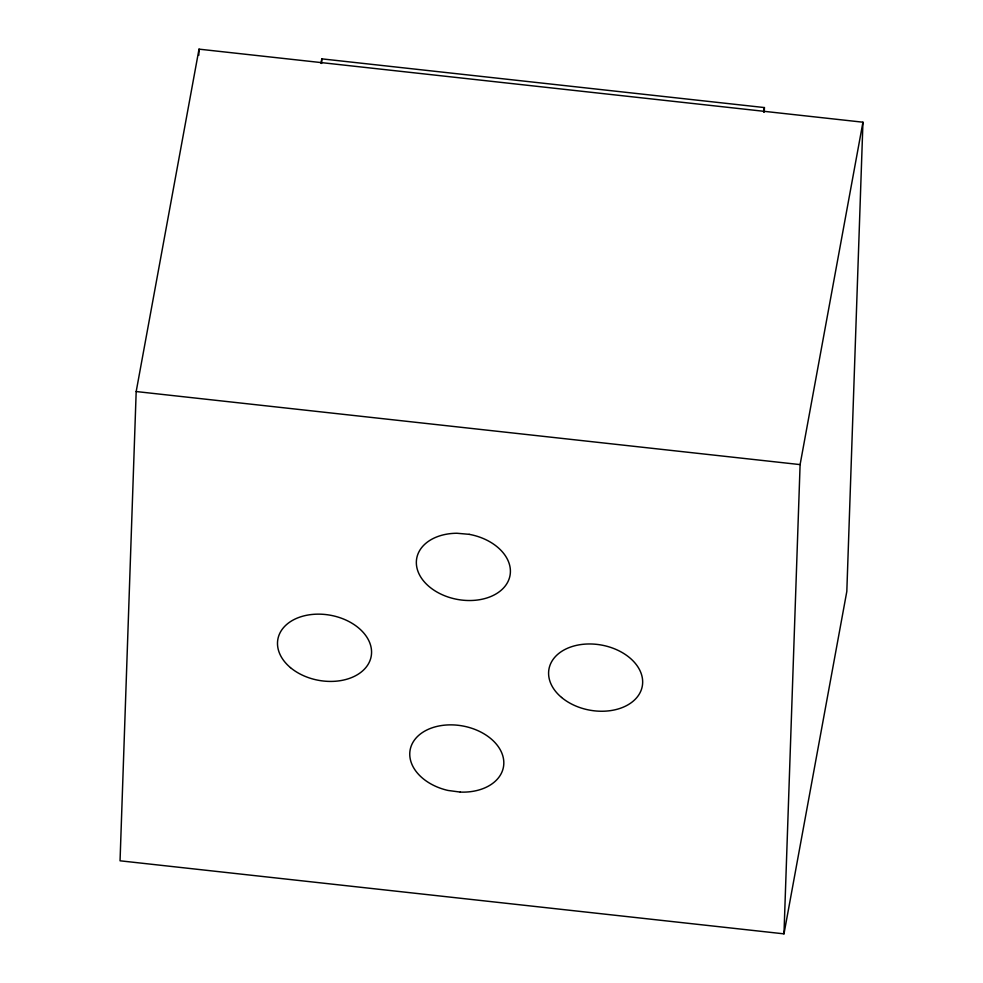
<?xml version="1.0" encoding="UTF-8"?>
<svg xmlns="http://www.w3.org/2000/svg" width="983" height="983" viewBox="0 0 983 983"><rect width="100%" height="100%" fill="white"/><g stroke="black" fill="none" stroke-linecap="round" stroke-linejoin="round"><path stroke-width="1.47" d="M136.182 391.541L120.049 860.801L783.979 933.85L846.818 591.459L862.951 122.199L199.021 49.15L136.182 391.541L800.101 464.603L783.979 933.85M198.812 55.281L199.021 49.15M321.638 63.453L321.797 58.857L764.418 107.565L764.258 112.16M320.974 63.342L321.797 58.857M763.594 112.037L764.418 107.565M800.101 464.603L862.951 122.199M469.174 534.334L456.898 533.253A47.442 33.078 10.4 0 0 423.882 581.346A47.442 33.078 10.4 0 0 503.235 588.301A47.442 33.078 10.4 0 0 469.174 534.334M460.29 792.089L448.027 790.455A47.442 33.078 10.4 0 1 418.598 735.481A47.442 33.078 10.4 0 1 497.828 746.011A47.442 33.078 10.4 0 1 460.29 792.089M561.563 697.451A47.442 33.078 10.4 0 0 640.756 691.209A47.442 33.078 10.4 0 0 584.566 644.16A47.442 33.078 10.4 0 0 561.563 697.451M290.464 667.629A47.442 33.078 10.4 0 0 369.657 661.387A47.442 33.078 10.4 0 0 313.454 614.338A47.442 33.078 10.4 0 0 290.464 667.629"/></g></svg>
